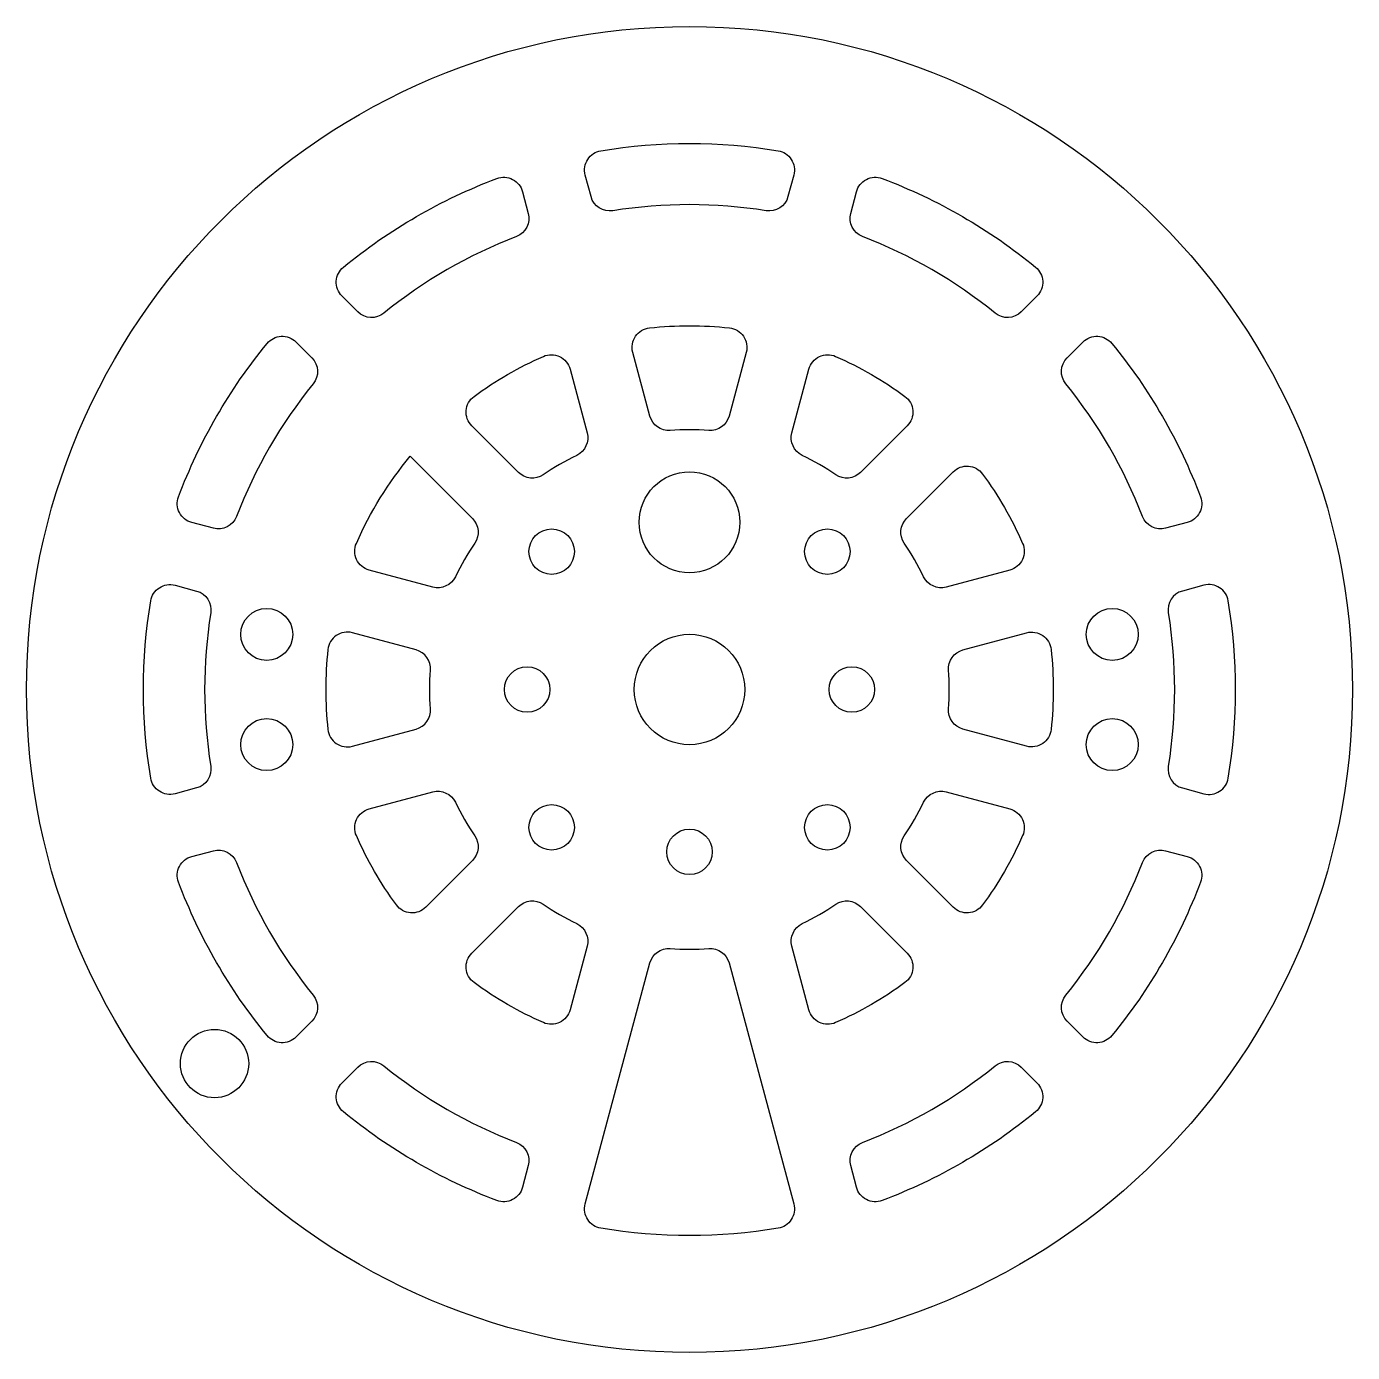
# Model space of a CAD drawing. Header units: millimetres. Extents: x -51 to 51, y -51 to 51.
import ezdxf

# ---------------------------------------------------------------- set-up
doc = ezdxf.new("R2010")
doc.units = ezdxf.units.MM
doc.layers.get('0').update_dxf_attribs({"linetype": 'CONTINUOUS'})

msp = doc.modelspace()

# ---------------------------------------------------------------- linework, layer by layer
for points in [[(8.02, 39.6), (7.58, 37.94, -0.384289), (5.89, 36.85, 0.079447), (-5.89, 36.85, -0.384289), (-7.58, 37.94), (-8.02, 39.6, -0.443473), (-6.82, 41.47, -0.081653), (6.82, 41.47, -0.443473)], [(-12.85, 38.31), (-12.41, 36.65, -0.384289), (-13.32, 34.86, 0.079447), (-23.53, 28.96, -0.384289), (-25.53, 29.07), (-26.75, 30.29, -0.443473), (-26.64, 32.51, -0.081653), (-14.83, 39.33, -0.443473)], [(26.75, 30.29), (25.53, 29.07, -0.384289), (23.53, 28.96, 0.079447), (13.32, 34.86, -0.384289), (12.41, 36.65), (12.85, 38.31, -0.443473), (14.83, 39.33, -0.081653), (26.64, 32.51, -0.443473)], [(-3.05, 21.05), (-4.37, 25.95, -0.459323), (-3.08, 27.83, -0.055194), (3.08, 27.83, -0.459323), (4.37, 25.95), (3.05, 21.05, -0.360406), (1.49, 19.94, 0.037349), (-1.49, 19.94, -0.360406)], [(-30.29, 26.75), (-29.07, 25.53, -0.384289), (-28.96, 23.53, 0.079447), (-34.86, 13.32, -0.384289), (-36.65, 12.41), (-38.31, 12.85, -0.443473), (-39.33, 14.83, -0.081653), (-32.51, 26.64, -0.443473)], [(38.31, 12.85), (36.65, 12.41, -0.384289), (34.86, 13.32, 0.079447), (28.96, 23.53, -0.384289), (29.07, 25.53), (30.29, 26.75, -0.443473), (32.51, 26.64, -0.081653), (39.33, 14.83, -0.443473)], [(-13.17, 16.71), (-16.76, 20.29, -0.459323), (-16.58, 22.56, -0.055194), (-11.25, 25.64, -0.459323), (-9.19, 24.66), (-7.88, 19.76, -0.360406), (-8.68, 18.02, 0.037349), (-11.26, 16.53, -0.360406)], [(7.88, 19.76), (9.19, 24.66, -0.459323), (11.25, 25.64, -0.055194), (16.58, 22.56, -0.459323), (16.76, 20.29), (13.17, 16.71, -0.360406), (11.26, 16.53, 0.037349), (8.68, 18.02, -0.360406)], [(-19.76, 7.88), (-24.66, 9.19, -0.459323), (-25.64, 11.25, -0.070786), (-21.49, 17.95), (-16.71, 13.17, -0.360406), (-16.53, 11.26, 0.037349), (-18.02, 8.68, -0.360406)], [(16.71, 13.17), (20.29, 16.76, -0.459323), (22.56, 16.58, -0.055194), (25.64, 11.25, -0.459323), (24.66, 9.19), (19.76, 7.88, -0.360406), (18.02, 8.68, 0.037349), (16.53, 11.26, -0.360406)], [(-39.6, 8.02), (-37.94, 7.58, -0.384289), (-36.85, 5.89, 0.079447), (-36.85, -5.89, -0.384289), (-37.94, -7.58), (-39.6, -8.02, -0.443473), (-41.47, -6.82, -0.081653), (-41.47, 6.82, -0.443473)], [(41.47, -6.82, 0.081653), (41.47, 6.82, 0.443473), (39.6, 8.02), (37.94, 7.58, 0.384289), (36.85, 5.89, -0.079447), (36.85, -5.89, 0.384289), (37.94, -7.58), (39.6, -8.02, 0.443473)], [(-27.83, 3.08, 0.055194), (-27.83, -3.08, 0.459323), (-25.95, -4.37), (-21.05, -3.05, 0.360406), (-19.94, -1.49, -0.037349), (-19.94, 1.49, 0.360406), (-21.05, 3.05), (-25.95, 4.37, 0.459323)], [(21.05, 3.05), (25.95, 4.37, -0.459323), (27.83, 3.08, -0.055194), (27.83, -3.08, -0.459323), (25.95, -4.37), (21.05, -3.05, -0.360406), (19.94, -1.49, 0.037349), (19.94, 1.49, -0.360406)], [(-16.71, -13.17), (-20.29, -16.76, -0.459323), (-22.56, -16.58, -0.055194), (-25.64, -11.25, -0.459323), (-24.66, -9.19), (-19.76, -7.88, -0.360406), (-18.02, -8.68, 0.037349), (-16.53, -11.26, -0.360406)], [(19.76, -7.88), (24.66, -9.19, -0.459323), (25.64, -11.25, -0.055194), (22.56, -16.58, -0.459323), (20.29, -16.76), (16.71, -13.17, -0.360406), (16.53, -11.26, 0.037349), (18.02, -8.68, -0.360406)], [(-38.31, -12.85), (-36.65, -12.41, -0.384289), (-34.86, -13.32, 0.079447), (-28.96, -23.53, -0.384289), (-29.07, -25.53), (-30.29, -26.75, -0.443473), (-32.51, -26.64, -0.081653), (-39.33, -14.83, -0.443473)], [(30.29, -26.75), (29.07, -25.53, -0.384289), (28.96, -23.53, 0.079447), (34.86, -13.32, -0.384289), (36.65, -12.41), (38.31, -12.85, -0.443473), (39.33, -14.83, -0.081653), (32.51, -26.64, -0.443473)], [(-7.88, -19.76), (-9.19, -24.66, -0.459323), (-11.25, -25.64, -0.055194), (-16.58, -22.56, -0.459323), (-16.76, -20.29), (-13.17, -16.71, -0.360406), (-11.26, -16.53, 0.037349), (-8.68, -18.02, -0.360406)], [(13.17, -16.71), (16.76, -20.29, -0.459323), (16.58, -22.56, -0.055194), (11.25, -25.64, -0.459323), (9.19, -24.66), (7.88, -19.76, -0.360406), (8.68, -18.02, 0.037349), (11.26, -16.53, -0.360406)], [(3.05, -21.05), (8.02, -39.6, -0.443473), (6.82, -41.47, -0.081653), (-6.82, -41.47, -0.443473), (-8.02, -39.6), (-3.05, -21.05, -0.360406), (-1.49, -19.94, 0.037349), (1.49, -19.94, -0.360406)], [(-26.75, -30.29), (-25.53, -29.07, -0.384289), (-23.53, -28.96, 0.079447), (-13.32, -34.86, -0.384289), (-12.41, -36.65), (-12.85, -38.31, -0.443473), (-14.83, -39.33, -0.081653), (-26.64, -32.51, -0.443473)], [(12.85, -38.31), (12.41, -36.65, -0.384289), (13.32, -34.86, 0.079447), (23.53, -28.96, -0.384289), (25.53, -29.07), (26.75, -30.29, -0.443473), (26.64, -32.51, -0.081653), (14.83, -39.33, -0.443473)]]:
    msp.add_lwpolyline(points, format="xyb", close=True)
for centre, radius in [((0, 0), 51.03), ((0, 12.87, 0), 3.88), ((-10.61, 10.61, 0), 1.75), ((10.61, 10.61, 0), 1.75), ((-32.54, 4.24, 0), 2), ((32.54, 4.24, 0), 2), ((0, 0), 4.25), ((-12.5, 0, 0), 1.75), ((12.5, 0, 0), 1.75), ((-32.54, -4.24, 0), 2), ((32.54, -4.24, 0), 2), ((-10.61, -10.61, 0), 1.75), ((10.61, -10.61, 0), 1.75), ((0, -12.5, 0), 1.75), ((-36.56, -28.79, 0), 2.63)]:
    msp.add_circle(centre, radius)

doc.saveas('drawing.dxf')
